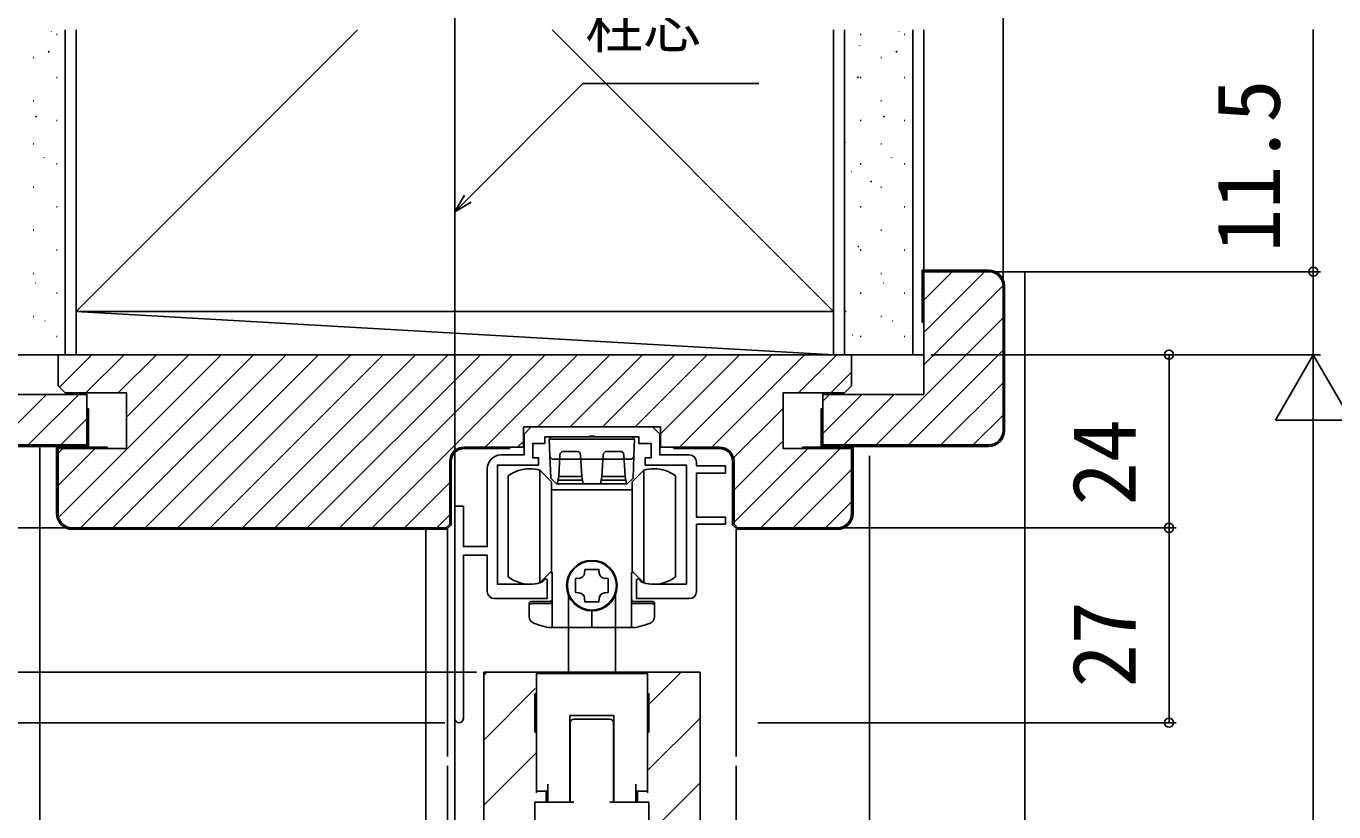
# Model space of a CAD drawing. Units: millimetres, scale not verified. Extents: x -525 to 525, y -783 to 779.
# Drawn here: x -405.3 to -224.1, y 424.3 to 533.1 of the extents above; entities that cross this region are included whole.
import ezdxf
from ezdxf.enums import TextEntityAlignment as Align

# ---------------------------------------------------------------- set-up
doc = ezdxf.new("R2010")
doc.units = ezdxf.units.MM
doc.header["$LTSCALE"] = 4
for name, color, linetype in [('0-4_YKK_11E', 7, 'Continuous'), ('0-5_YKK_12', 2, 'Continuous'), ('0-6_YKK_13', 4, 'Continuous'), ('0-8_YKK_D', 6, 'Continuous'), ('0-A_YSS_K', 3, 'Continuous'), ('0-B_YSS_KE', 3, 'Continuous')]:
    doc.layers.add(name, color=color, linetype=linetype)
doc.styles.add('ＭＳ ゴシック', font='')
doc.styles.get('ＭＳ ゴシック').set_extended_font_data('MS Gothic')

msp = doc.modelspace()

# ---------------------------------------------------------------- linework, layer by layer
at = {"layer": '0-4_YKK_11E'}
msp.add_line((-345.9, 466.622), (-345.9, 437.222), dxfattribs=at)
for points in [[(-313.4, 473.722), (-317.5, 473.722), (-317.5, 476.622), (-318.5, 477.622), (-335.3, 477.622), (-336.3, 476.622), (-336.3, 473.722), (-339.5, 473.722)], [(-335.55, 455.822), (-340, 455.822), (-340, 472.322), (-334.3, 472.322), (-334.3, 473.322), (-335.1, 473.322), (-335.1, 475.322), (-333.4, 475.322), (-333.4, 476.222), (-327.358, 476.222), (-327.175, 476.342), (-326.625, 476.342), (-326.442, 476.222), (-320.4, 476.222), (-320.4, 475.322), (-318.7, 475.322), (-318.7, 473.322), (-319.5, 473.322), (-319.5, 472.322), (-313.8, 472.322), (-313.8, 455.822), (-318.25, 455.822)], [(-341.4, 471.822), (-341.4, 461.022), (-344.7, 461.022), (-344.7, 466.622), (-345.9, 466.622)], [(-312.4, 454.822), (-312.4, 464.122), (-308.4, 464.122), (-308.4, 465.122), (-312.4, 465.122), (-312.4, 471.222), (-308.4, 471.222), (-308.4, 472.222), (-312.4, 472.222), (-312.4, 472.722)], [(-344.7, 437.222), (-344.7, 459.822), (-341.4, 459.822), (-341.4, 454.822)], [(-340.4, 453.822), (-333.1, 453.822), (-333.1, 456.456), (-333.347, 456.558), (-333.745, 456.16), (-333.865, 456.086)], [(-319.935, 456.086), (-320.055, 456.16), (-320.453, 456.558), (-320.7, 456.456), (-320.7, 453.822), (-313.4, 453.822)]]:
    msp.add_lwpolyline(points, dxfattribs=at)
for centre, radius, start, end in [((-339.5, 471.822), 1.9, 90.00001, 179.99999), ((-313.4, 472.722), 1, 0.00001, 89.99999), ((-335.55, 461.322), 5.5, 270, 287.83761), ((-318.25, 461.322), 5.5, 252.16239, 270), ((-340.4, 454.822), 1, 180.00001, 269.99999), ((-313.4, 454.822), 1, 270.00001, 359.99999), ((-345.3, 437.222), 0.6, 179.99999, 0.00001)]:
    msp.add_arc(centre, radius, start, end, dxfattribs=at)
at = {"layer": '0-5_YKK_12'}
for p, q in [((-345.9, 538.863), (-345.9, 134.131)), ((-266.9, 499.122), (-280.9, 499.122)), ((-266.9, 499.122), (-266.9, 318.624)), ((-403.4, 474.922), (-403.4, 318.624)), ((-288.4, 473.622), (-288.4, 318.624)), ((-349.9, 463.422), (-349.9, 318.624)), ((-346.9, 463.422), (-346.9, 431.927)), ((-306.9, 463.422), (-306.9, 431.927)), ((-341.9, 443.622), (-311.9, 443.622)), ((-341.9, 443.622), (-341.9, 196.625)), ((-341.9, 443.174), (-341.452, 443.622)), ((-332.671, 443.423), (-332.472, 443.622)), ((-323.691, 443.423), (-323.491, 443.622)), ((-319, 439.133), (-314.511, 443.622)), ((-311.9, 443.622), (-311.9, 196.625)), ((-341.9, 434.194), (-334.748, 441.345)), ((-319.126, 430.027), (-311.9, 437.253)), ((-341.9, 425.213), (-334.6, 432.513)), ((-346.9, 430.627), (-346.9, 318.624)), ((-306.9, 430.627), (-306.9, 318.624)), ((-319, 421.173), (-311.9, 428.273))]:
    msp.add_line(p, q, dxfattribs=at)
at = {"layer": '0-6_YKK_13'}
for p, q in [((-332.8, 475.922), (-332.5, 476.222)), ((-332.8, 475.922), (-332.72, 473.622)), ((-326.9, 476.222), (-332.5, 476.222)), ((-321.3, 476.222), (-326.9, 476.222)), ((-321.3, 476.222), (-321, 475.922)), ((-332.72, 473.622), (-332.611, 470.522)), ((-326.9, 473.122), (-332.219, 473.122)), ((-331.321, 473.744), (-331.5, 470.722)), ((-328.978, 474.222), (-330.822, 474.222)), ((-328.3, 470.722), (-328.479, 473.744)), ((-321.581, 473.122), (-326.9, 473.122)), ((-325.321, 473.744), (-325.5, 470.722)), ((-322.978, 474.222), (-324.822, 474.222)), ((-322.3, 470.722), (-322.479, 473.744)), ((-321.189, 470.522), (-321.08, 473.622)), ((-334.1, 471.623), (-332.5, 470.023)), ((-334.1, 471.623), (-334.1, 456.023)), ((-321.3, 470.023), (-319.7, 471.623)), ((-319.7, 456.023), (-319.7, 471.623)), ((-338.5, 470.823), (-338.5, 463.823)), ((-331.783, 469.722), (-332.611, 470.522)), ((-332.5, 457.623), (-332.5, 470.023)), ((-328.2, 470.222), (-331.6, 470.222)), ((-326.9, 469.722), (-325.691, 469.722)), ((-325.5, 470.722), (-325.7, 469.722)), ((-325.691, 469.722), (-322.017, 469.722)), ((-322.2, 470.222), (-325.6, 470.222)), ((-322.3, 470.722), (-325.5, 470.722)), ((-322.1, 469.722), (-322.3, 470.722)), ((-321.189, 470.522), (-322.017, 469.722)), ((-321.3, 470.023), (-321.3, 457.623)), ((-315.3, 463.823), (-315.3, 470.823)), ((-326.9, 468.873), (-332.5, 468.873)), ((-321.3, 468.873), (-326.9, 468.873)), ((-338.5, 463.823), (-338.5, 456.823)), ((-315.3, 456.823), (-315.3, 463.823)), ((-332.5, 457.623), (-334.1, 456.023)), ((-327.908, 457.368), (-327.87, 457.873)), ((-319.7, 456.023), (-321.3, 457.623)), ((-332.7, 453.423), (-335.3, 453.423)), ((-330.15, 443.622), (-330.15, 454.324)), ((-323.65, 443.622), (-323.65, 454.324)), ((-318.5, 453.423), (-321.1, 453.423)), ((-335.6, 451.341), (-335.6, 453.123)), ((-332.7, 453.123), (-335.3, 453.123)), ((-326.9, 452.123), (-326.9, 449.823)), ((-326.9, 449.823), (-326.9, 452.123)), ((-318.5, 453.123), (-321.1, 453.123)), ((-318.2, 453.123), (-318.2, 451.341)), ((-326.9, 449.823), (-332.978, 449.823)), ((-320.822, 449.823), (-326.9, 449.823)), ((-334.6, 443.423), (-319.2, 443.423)), ((-334.6, 443.423), (-334.6, 426.923)), ((-319.2, 443.423), (-319.2, 426.923)), ((-334.6, 440.622), (-334.8, 440.622)), ((-319, 437.229), (-319, 440.122)), ((-334.8, 436.783), (-334.8, 437.229)), ((-329.95, 437.622), (-329.95, 425.622)), ((-323.85, 437.622), (-329.95, 437.622)), ((-329.4, 437.122), (-324.4, 437.122)), ((-323.85, 425.622), (-323.85, 437.622)), ((-334.8, 435.611), (-334.8, 436.783)), ((-334.8, 435.611), (-334.8, 435.343)), ((-334.8, 435.343), (-334.8, 435.311)), ((-334.8, 435.311), (-334.6, 435.311)), ((-329.95, 435.311), (-329.9, 435.311)), ((-329.9, 436.122), (-329.9, 436.622)), ((-329.9, 435.622), (-329.9, 436.122)), ((-329.9, 435.343), (-329.9, 435.611)), ((-329.9, 435.311), (-329.9, 435.343)), ((-329.9, 434.325), (-329.9, 435.311)), ((-323.9, 436.122), (-323.9, 436.622)), ((-323.9, 435.611), (-323.9, 435.62)), ((-323.9, 434.325), (-323.9, 435.311)), ((-323.9, 435.311), (-323.85, 435.311)), ((-319.2, 435.311), (-319, 435.311)), ((-319, 435.611), (-319, 435.343)), ((-319, 435.343), (-319, 435.311)), ((-323.9, 432.08), (-323.9, 433.611)), ((-329.9, 431.622), (-329.9, 432.08)), ((-329.9, 431.587), (-329.9, 431.622)), ((-329.9, 428.122), (-329.9, 430.122)), ((-323.9, 428.122), (-323.9, 430.122)), ((-333, 425.622), (-333, 428.122)), ((-329.9, 427.039), (-329.9, 428.122)), ((-323.9, 427.039), (-323.9, 428.122)), ((-320.8, 425.622), (-320.8, 428.122)), ((-334.6, 427.122), (-333, 427.122)), ((-333.225, 425.622), (-333.225, 427.122)), ((-329.9, 426.622), (-329.9, 427.039)), ((-323.9, 426.622), (-323.9, 427.039)), ((-323.9, 426.122), (-323.9, 426.622)), ((-323.9, 425.622), (-323.9, 426.122)), ((-320.8, 427.122), (-319.2, 427.122)), ((-320.575, 427.122), (-320.575, 425.622)), ((-334.8, 425.622), (-333, 425.622)), ((-334.8, 421.322), (-334.8, 425.622)), ((-329.9, 425.622), (-329.4, 425.622)), ((-324.4, 425.622), (-323.9, 425.622)), ((-323.9, 425.622), (-323.85, 425.622)), ((-319, 421.322), (-319, 425.622))]:
    msp.add_line(p, q, dxfattribs=at)
for points in [[(-321.08, 473.622), (-321, 475.922), (-332.8, 475.922)], [(-331.783, 469.722), (-328.109, 469.722), (-326.9, 469.722)], [(-328.1, 469.722), (-328.3, 470.722), (-331.5, 470.722), (-331.7, 469.722)], [(-332.4, 449.823), (-332.4, 457.423), (-332.7, 457.423)], [(-327.87, 457.873), (-325.93, 457.873), (-325.892, 457.368)], [(-321.1, 457.423), (-321.4, 457.423), (-321.4, 449.823)], [(-328.645, 454.614), (-329.15, 454.653), (-329.15, 456.593), (-328.645, 456.631)], [(-325.155, 456.631), (-324.65, 456.593), (-324.65, 454.653), (-325.155, 454.614)], [(-325.892, 453.877), (-325.93, 453.373), (-327.87, 453.373), (-327.908, 453.877)], [(-334.8, 437.229), (-334.8, 440.122), (-334.8, 440.622)], [(-319, 440.122), (-319, 440.622), (-319.2, 440.622)], [(-319, 435.611), (-319, 436.783), (-319, 437.229)], [(-329.9, 435.611), (-329.9, 435.62), (-329.9, 435.622)], [(-323.9, 435.62), (-323.9, 435.622), (-323.9, 436.122)], [(-323.9, 435.311), (-323.9, 435.343), (-323.9, 435.611)], [(-329.9, 433.825), (-329.9, 434.183), (-329.9, 434.325)], [(-329.9, 432.08), (-329.9, 433.611), (-329.9, 433.825)], [(-323.9, 433.611), (-323.9, 433.825), (-323.9, 434.183), (-323.9, 434.325)], [(-329.9, 430.122), (-329.9, 431.58), (-329.9, 431.587)], [(-323.9, 431.587), (-323.9, 431.622), (-323.9, 432.08)], [(-323.9, 430.122), (-323.9, 431.58), (-323.9, 431.587)], [(-329.9, 425.622), (-329.9, 426.122), (-329.9, 426.622)], [(-333, 425.622), (-329.95, 425.622), (-329.9, 425.622)], [(-323.85, 425.622), (-320.8, 425.622), (-319, 425.622)]]:
    msp.add_lwpolyline(points, dxfattribs=at)
msp.add_circle((-326.9, 455.623), 3.4, dxfattribs=at)
for centre, radius, start, end in [((-332.219, 473.622), 0.5, 182, 270), ((-330.822, 473.722), 0.5, 90, 177.4552), ((-328.978, 473.722), 0.5, 2.5448, 90), ((-324.822, 473.722), 0.5, 90, 177.4552), ((-322.978, 473.722), 0.5, 2.5448, 90), ((-321.581, 473.622), 0.5, 270, 358), ((-335.5, 466.823), 5, 90, 126.8699), ((-335.5, 466.823), 5, 73.7398, 90), ((-318.3, 466.823), 5, 90, 106.2602), ((-318.3, 466.823), 5, 53.1301, 90), ((-326.9, 455.623), 3.5, 90, 270), ((-326.9, 455.623), 3.5, 270, 90), ((-335.5, 460.823), 5, 233.1301, 270), ((-328.706, 457.428), 0.8, 274.33284, 355.66716), ((-325.094, 457.428), 0.8, 184.33284, 265.66716), ((-318.3, 460.823), 5, 270, 306.8699), ((-335.5, 460.823), 5, 270, 286.2602), ((-318.3, 460.823), 5, 253.7398, 270), ((-335.3, 453.123), 0.3, 90, 180), ((-332.7, 453.723), 0.3, 270, 0), ((-332.7, 453.423), 0.3, 270, 0), ((-328.706, 453.817), 0.8, 4.33284, 85.66716), ((-325.094, 453.817), 0.8, 94.33284, 175.66716), ((-321.1, 453.723), 0.3, 180, 270), ((-321.1, 453.423), 0.3, 180, 270), ((-318.5, 453.123), 0.3, 0, 90), ((-335.3, 452.823), 0.3, 90, 180), ((-318.5, 452.823), 0.3, 0, 90), ((-334.6, 451.341), 1, 180, 251.28667), ((-326.9, 474.073), 25, 251.28667, 255.93013), ((-326.9, 474.073), 25, 284.06987, 288.71333), ((-319.2, 451.341), 1, 288.71333, 0), ((-329.4, 436.622), 0.5, 90, 180), ((-324.4, 436.622), 0.5, 0, 90)]:
    msp.add_arc(centre, radius, start, end, dxfattribs=at)
at = {"layer": '0-8_YKK_D'}
for p, q in [((-269.9, 496.622), (-269.9, 573.622)), ((-270.903, 499.122), (-225.9, 499.122)), ((-279.9, 487.622), (-225.9, 487.622)), ((-248.9, 487.622), (-245.9, 487.622)), ((-248.9, 487.622), (-225.9, 487.622)), ((-246.9, 487.622), (-246.9, 463.622)), ((-226.9, 487.622), (-232.15, 478.529)), ((-226.9, 487.622), (-221.65, 478.529)), ((-226.9, 487.622), (-226.9, 469.436)), ((-232.15, 478.529), (-221.65, 478.529)), ((-226.9, 477.122), (-226.9, 198.122)), ((-397.4, 463.622), (-485.9, 463.622)), ((-399.9, 463.622), (-485.9, 463.622)), ((-294.4, 463.622), (-245.9, 463.622)), ((-290.9, 463.622), (-245.9, 463.622)), ((-246.9, 463.622), (-246.9, 436.622)), ((-342.9, 443.622), (-485.9, 443.622)), ((-343.9, 443.622), (-485.9, 443.622)), ((-343.9, 443.622), (-445.9, 443.622)), ((-347.3, 436.622), (-445.9, 436.622)), ((-303.9, 436.622), (-245.9, 436.622))]:
    msp.add_line(p, q, dxfattribs=at)
for points in [[(-226.9, 487.622), (-226.9, 499.122), (-226.9, 532.672)], [(-345.9, 507.421), (-344.097, 509.224), (-328.135, 525.185), (-303.743, 525.185)], [(-343.614, 508.741), (-345.9, 507.421), (-344.58, 509.707)]]:
    msp.add_lwpolyline(points, dxfattribs=at)
for centre in [(-226.9, 499.122), (-246.9, 487.622), (-246.9, 463.622), (-246.9, 463.622), (-246.9, 436.622)]:
    msp.add_circle(centre, 0.637, dxfattribs=at)
at = {"layer": '0-A_YSS_K'}
for p, q in [((-401.831, 532.382), (-401.812, 532.389)), ((-401.11, 532.012), (-401.01, 532.012)), ((-399.9, 487.622), (-399.9, 532.622)), ((-398.4, 532.622), (-398.4, 497.622)), ((-359.4, 532.622), (-398.4, 493.622)), ((-332.4, 532.622), (-293.4, 493.622)), ((-293.4, 497.622), (-293.4, 532.622)), ((-293.4, 532.622), (-293.4, 497.622)), ((-291.9, 487.622), (-291.9, 532.622)), ((-289.69, 532.012), (-289.59, 532.012)), ((-284.331, 532.382), (-284.312, 532.389)), ((-283.61, 532.012), (-283.51, 532.012)), ((-282.4, 532.622), (-282.4, 487.622)), ((-280.9, 487.622), (-280.9, 532.622)), ((-402.246, 529.566), (-402.079, 529.676)), ((-289.817, 530.439), (-289.799, 530.446)), ((-284.746, 529.566), (-284.579, 529.676)), ((-404.34, 528.782), (-404.24, 528.782)), ((-286.84, 528.782), (-286.74, 528.782)), ((-401.11, 526.032), (-401.01, 526.032)), ((-290.125, 526.006), (-289.958, 526.117)), ((-289.69, 526.032), (-289.59, 526.032)), ((-283.61, 526.032), (-283.51, 526.032)), ((-288.62, 525.182), (-288.601, 525.188)), ((-404.34, 522.802), (-404.24, 522.802)), ((-286.84, 522.802), (-286.74, 522.802)), ((-404.015, 520.56), (-403.848, 520.67)), ((-286.515, 520.56), (-286.348, 520.67)), ((-404.168, 520.191), (-404.149, 520.197)), ((-401.11, 520.052), (-401.01, 520.052)), ((-289.69, 520.052), (-289.59, 520.052)), ((-286.668, 520.191), (-286.649, 520.197)), ((-283.61, 520.052), (-283.51, 520.052)), ((-404.34, 516.822), (-404.24, 516.822)), ((-291.894, 517), (-291.727, 517.11)), ((-286.84, 516.822), (-286.74, 516.822)), ((-402.876, 514.966), (-402.857, 514.973)), ((-285.376, 514.966), (-285.357, 514.973)), ((-401.11, 514.072), (-401.01, 514.072)), ((-290.956, 512.99), (-290.937, 512.997)), ((-289.69, 514.072), (-289.59, 514.072)), ((-283.61, 514.072), (-283.51, 514.072)), ((-288.284, 511.553), (-288.117, 511.664)), ((-404.34, 510.842), (-404.24, 510.842)), ((-401.678, 509.709), (-401.659, 509.715)), ((-286.84, 510.842), (-286.74, 510.842)), ((-284.178, 509.709), (-284.159, 509.715)), ((-401.11, 508.092), (-401.01, 508.092)), ((-289.69, 508.092), (-289.59, 508.092)), ((-289.664, 507.766), (-289.645, 507.773)), ((-283.61, 508.092), (-283.51, 508.092)), ((-404.34, 504.862), (-404.24, 504.862)), ((-286.84, 504.862), (-286.74, 504.862)), ((-401.11, 502.112), (-401.01, 502.112)), ((-290.053, 502.547), (-289.886, 502.657)), ((-289.69, 502.112), (-289.59, 502.112)), ((-288.466, 502.508), (-288.447, 502.515)), ((-283.61, 502.112), (-283.51, 502.112)), ((-404.34, 498.882), (-404.24, 498.882)), ((-286.84, 498.882), (-286.74, 498.882)), ((-280.9, 495.194), (-276.972, 499.122)), ((-280.9, 490.703), (-272.481, 499.122)), ((-404.014, 497.517), (-403.996, 497.524)), ((-398.4, 497.622), (-398.4, 487.622)), ((-293.4, 497.622), (-293.4, 487.622)), ((-286.514, 497.517), (-286.496, 497.524)), ((-280.901, 486.212), (-269.905, 497.208)), ((-401.11, 496.132), (-401.01, 496.132)), ((-289.69, 496.132), (-289.59, 496.132)), ((-283.61, 496.132), (-283.51, 496.132)), ((-398.4, 493.622), (-293.4, 487.622)), ((-293.4, 493.622), (-398.4, 493.622)), ((-291.822, 493.541), (-291.655, 493.651)), ((-404.34, 492.902), (-404.24, 492.902)), ((-402.722, 492.293), (-402.704, 492.3)), ((-287.501, 475.122), (-269.903, 492.72)), ((-286.84, 492.902), (-286.74, 492.902)), ((-285.222, 492.293), (-285.204, 492.3)), ((-401.11, 490.152), (-401.01, 490.152)), ((-290.803, 490.317), (-290.784, 490.324)), ((-289.69, 490.152), (-289.59, 490.152)), ((-283.61, 490.152), (-283.51, 490.152)), ((-400.9, 487.447), (-400.725, 487.622)), ((-400.823, 465.073), (-378.274, 487.622)), ((-400.717, 483.139), (-396.235, 487.622)), ((-398.4, 487.622), (-293.4, 487.622)), ((-397.784, 463.622), (-373.784, 487.622)), ((-397.044, 482.322), (-391.744, 487.622)), ((-393.294, 463.622), (-369.294, 487.622)), ((-392.554, 482.322), (-387.254, 487.622)), ((-391.4, 478.986), (-382.764, 487.622)), ((-388.804, 463.622), (-364.804, 487.622)), ((-384.314, 463.622), (-360.314, 487.622)), ((-379.823, 463.622), (-355.823, 487.622)), ((-375.333, 463.622), (-351.333, 487.622)), ((-370.843, 463.622), (-346.843, 487.622)), ((-366.353, 463.622), (-342.353, 487.622)), ((-361.863, 463.622), (-337.863, 487.622)), ((-357.373, 463.622), (-333.373, 487.622)), ((-341.683, 474.822), (-328.883, 487.622)), ((-334.393, 477.622), (-324.393, 487.622)), ((-329.902, 477.622), (-319.902, 487.622)), ((-325.412, 477.622), (-315.412, 487.622)), ((-320.922, 477.622), (-310.922, 487.622)), ((-317.4, 476.654), (-306.432, 487.622)), ((-314.742, 474.822), (-301.942, 487.622)), ((-310.252, 474.822), (-297.452, 487.622)), ((-298.262, 482.322), (-292.962, 487.622)), ((-283.011, 475.122), (-269.903, 488.23)), ((-293.772, 482.322), (-290.9, 485.194)), ((-278.521, 475.122), (-269.903, 483.74)), ((-409.511, 475.122), (-402.511, 482.122)), ((-405.021, 475.122), (-398.021, 482.122)), ((-294.903, 481.19), (-293.972, 482.122)), ((-294.903, 476.7), (-289.481, 482.122)), ((-291.991, 475.122), (-284.991, 482.122)), ((-400.531, 475.122), (-396.897, 478.756)), ((-307.263, 473.321), (-300.4, 480.184)), ((-274.031, 475.122), (-269.903, 479.249)), ((-337.193, 474.822), (-336.4, 475.615)), ((-307.2, 468.894), (-300.4, 475.694)), ((-400.9, 473.976), (-400.254, 474.622)), ((-400.9, 469.486), (-395.764, 474.622)), ((-307.2, 464.403), (-296.981, 474.622)), ((-303.491, 463.622), (-292.491, 474.622)), ((-299.001, 463.622), (-290.9, 471.723)), ((-352.883, 463.622), (-346.6, 469.905)), ((-294.511, 463.622), (-290.9, 467.233)), ((-348.393, 463.622), (-346.6, 465.415))]:
    msp.add_line(p, q, dxfattribs=at)
for points in [[(-398.4, 532.622), (-398.4, 487.622), (-410.9, 487.622)], [(-293.4, 532.622), (-293.4, 487.622), (-280.9, 487.622)]]:
    msp.add_lwpolyline(points, dxfattribs=at)
at = {"layer": '0-B_YSS_KE'}
for p, q in [((-269.903, 497.122), (-269.903, 477.122)), ((-269.703, 477.122), (-269.703, 497.122))]:
    msp.add_line(p, q, dxfattribs=at)
for points in [[(-271.903, 499.322), (-281.103, 499.322), (-281.103, 492.122), (-280.903, 492.122)], [(-280.903, 482.122), (-280.903, 499.122), (-271.903, 499.122)], [(-400.9, 487.622), (-290.9, 487.622), (-290.9, 483.322), (-291.9, 482.322), (-300.4, 482.322), (-300.4, 474.622), (-297.9, 474.622), (-290.9, 474.622), (-290.9, 465.622)], [(-400.9, 465.622), (-400.9, 474.622), (-393.9, 474.622), (-391.4, 474.622), (-391.4, 482.322), (-399.9, 482.322), (-400.9, 483.322), (-400.9, 487.622)], [(-419.897, 475.122), (-396.897, 475.122), (-396.897, 482.122), (-410.897, 482.122)], [(-271.903, 475.122), (-294.903, 475.122), (-294.903, 482.122), (-280.903, 482.122)], [(-396.897, 480.122), (-396.697, 480.122), (-396.697, 474.922), (-419.897, 474.922)], [(-294.903, 480.122), (-295.103, 480.122), (-295.103, 474.922), (-271.903, 474.922)], [(-309.2, 474.822), (-317.4, 474.822), (-317.4, 477.622), (-336.4, 477.622), (-336.4, 474.822), (-344.6, 474.822)], [(-401.1, 465.622), (-401.1, 474.822), (-394.1, 474.822), (-394.1, 474.622)], [(-338.3, 474.822), (-338.3, 474.622), (-344.6, 474.622)], [(-309.2, 474.622), (-315.5, 474.622), (-315.5, 474.822)], [(-297.7, 474.622), (-297.7, 474.822), (-290.7, 474.822), (-290.7, 465.622)], [(-346.6, 472.822), (-346.6, 464.122), (-347.1, 463.622), (-398.9, 463.622)], [(-346.4, 472.822), (-346.4, 464.039), (-347.017, 463.422), (-398.9, 463.422)], [(-292.9, 463.422), (-306.783, 463.422), (-307.4, 464.039), (-307.4, 472.822)], [(-292.9, 463.622), (-306.7, 463.622), (-307.2, 464.122), (-307.2, 472.822)]]:
    msp.add_lwpolyline(points, dxfattribs=at)
for centre, radius, start, end in [((-271.903, 497.122), 2.2, 0, 90), ((-271.903, 497.122), 2, 0, 90), ((-271.903, 477.122), 2, 270, 0), ((-271.903, 477.122), 2.2, 270, 0), ((-344.6, 472.822), 2, 90.00001, 179.99999), ((-344.6, 472.822), 1.8, 90.00001, 179.99999), ((-309.2, 472.822), 2, 0.00001, 89.99999), ((-309.2, 472.822), 1.8, 0.00001, 89.99999), ((-398.9, 465.622), 2.2, 180.00001, 269.99999), ((-398.9, 465.622), 2, 180.00001, 269.99999), ((-292.9, 465.622), 2, 270.00001, 359.99999), ((-292.9, 465.622), 2.2, 270.00001, 359.99999)]:
    msp.add_arc(centre, radius, start, end, dxfattribs=at)

# ---------------------------------------------------------------- texts
at = {"layer": '0-8_YKK_D', "style": 'ＭＳ ゴシック'}
msp.add_text('柱芯', height=5.865, dxfattribs=at).set_placement((-327.806, 528.394), align=Align.BOTTOM_LEFT)
for s, p in [('11.5', (-228.9, 501.831)), ('24', (-248.9, 466.724)), ('27', (-248.9, 441.497))]:
    msp.add_text(s, height=8.798, rotation=90, dxfattribs=at).set_placement(p, align=Align.BOTTOM_LEFT)

doc.saveas('drawing.dxf')
